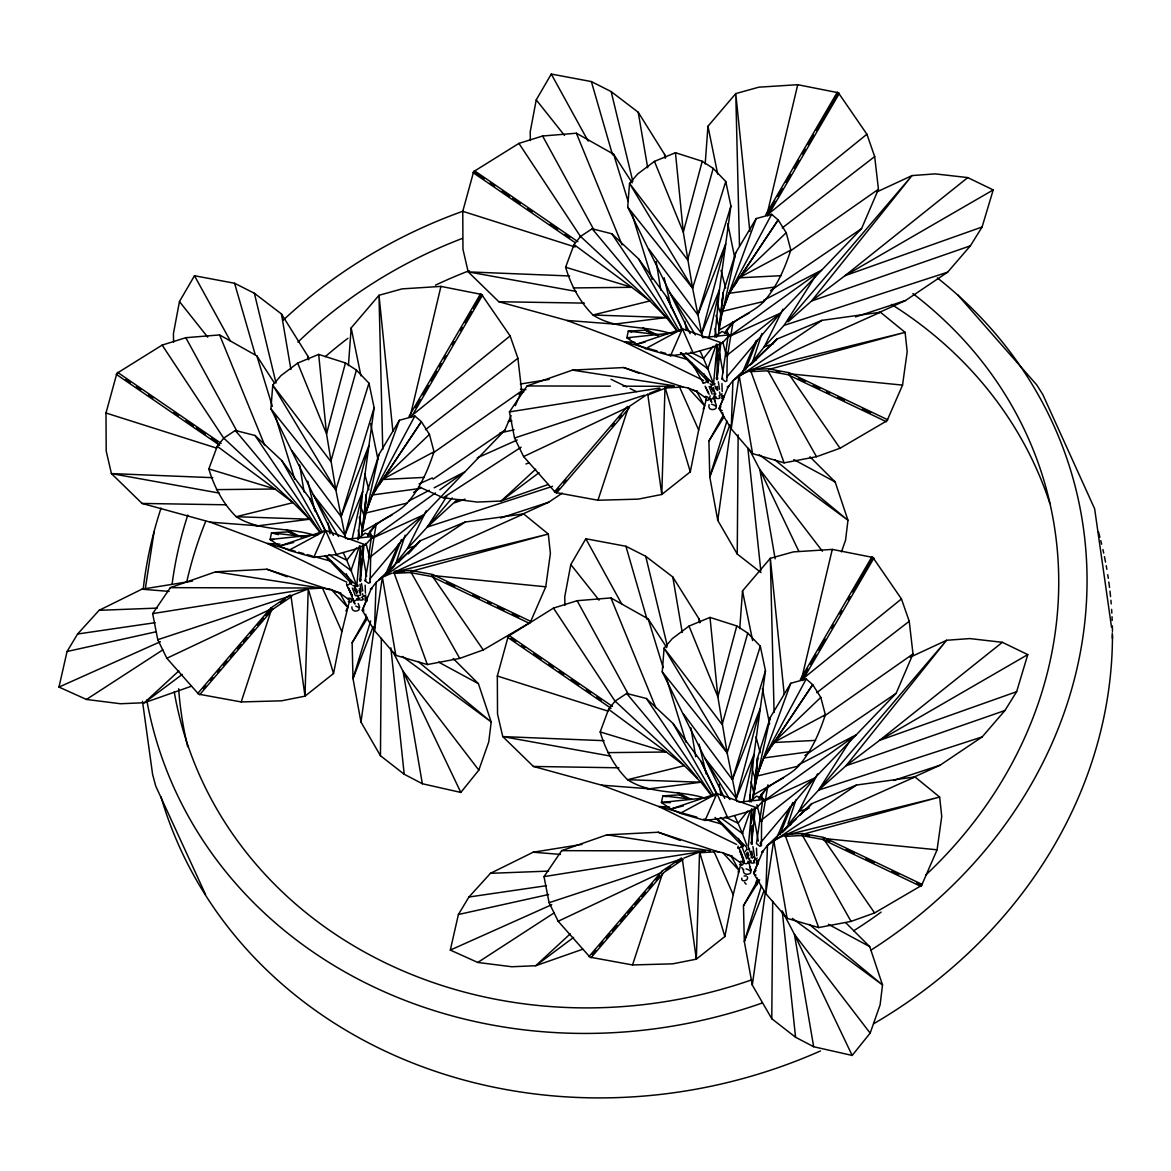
<?xml version="1.0" encoding="UTF-8"?>
<svg xmlns="http://www.w3.org/2000/svg" width="1171" height="1171" viewBox="0 0 1171 1171"><rect width="100%" height="100%" fill="white"/><g stroke="black" fill="none" stroke-linecap="round" stroke-linejoin="round"><path stroke-width="1.5" d="M747.947 861.227C747.888 866.277 752.163 860.348 748.869 859.426M453.148 658.468L478.397 683.659L491.191 721.965L488.761 741.902L478.822 770.123L460.818 792.43L422.35 783.736L404.215 774.251L380.458 755.734L381.351 638.371M761.004 572.56L737.247 554.044L738.14 434.865M845.755 922.733L869.731 946.666L882.524 984.972L880.094 1004.908L870.155 1033.129L852.166 1055.437L813.684 1046.742L795.563 1037.257L771.791 1018.741L772.684 901.377M369.202 556.781L365.103 580.933L368.514 583.275L370.065 582.646L370.665 557.791L376.315 523.452M728.084 336.033L721.907 378.862L725.288 381.585L726.854 380.956L727.235 355.721M762.643 800.73L756.451 843.559L759.847 846.282L761.399 845.652L761.604 820.242M756.773 855.781L756.495 848.17M152.654 613.604L308.222 588.896L305.002 696.16L281.406 700.829L241.197 701.941L198.66 694.169L166.838 658.263L157.763 639.703L152.654 613.604L170.351 587.652L215.654 571.799L266.886 569.238L329.432 589.657M664.952 389.021L661.791 494.469L638.195 499.139L597.971 500.237L555.435 492.464L523.613 456.573L514.537 438.013L509.444 411.899L527.14 385.947L572.443 370.109L623.675 367.548L682.737 386.84M704.898 851.58L699.555 851.903L696.35 959.166L672.754 963.835L632.53 964.948L589.994 957.175L558.172 921.27L549.097 902.709L544.003 876.611L561.685 850.658L606.988 834.806L658.219 832.244L719.023 852.107M368.528 557.206L370.592 557.601M725.976 355.091L725.698 356.072L727.44 356.101M760.535 819.788L760.257 820.769L761.999 820.798M392.226 573.029L382.39 577.23L376.125 582.338L374.457 630.569L395.798 655.336L427.327 664.557L459.72 658.409L483.242 649.934L530.258 622.445L545.759 586.803L550.399 553.415L548.306 534.049L523.642 513.923L465.136 522.046L420.477 540.651L378.745 579.894M364.049 544.588L360.331 580.231L360.39 546.081L356.774 585.705L325.67 555.566M717.179 344.376L717.106 378.526L720.824 342.883M751.197 821.705L751.738 809.088M360.331 580.231L360.961 571.126M361.21 567.481L361.854 558.377M364.518 520.144L364.767 516.513M365.279 509.224L366.303 494.66L378.892 454.538L399.413 420.272L414.871 416.027L421.37 421.648L429.435 434.397L434.031 451.757C427.942 470.259 420.169 488.278 407.201 503.076C395.417 515.84 376.213 519.192 367.782 535.074M717.106 378.526L717.999 365.791M718.379 360.331L718.76 354.857M721.556 314.809L721.936 309.349M722.317 303.889L723.078 292.97L735.681 252.834L756.203 218.582L771.645 214.322L778.159 219.943L786.224 232.707L790.82 250.052C784.731 268.569 776.958 286.588 763.975 301.386C752.192 314.15 733.002 317.487 724.571 333.384M751.167 825.292L751.665 843.237L752.177 835.948M752.426 832.303L752.938 825.028M756.495 774.06L756.993 766.771M757.256 763.126L757.637 757.666L770.225 717.545L790.762 683.279L806.204 679.019L812.703 684.654L820.783 697.404L825.365 714.764C819.276 733.266 811.503 751.284 798.534 766.083C786.751 778.847 767.547 782.199 759.115 798.08M348.416 365.645L351.168 327.924L378.994 295.297L402.019 288.886L440.94 286.397L481.574 294.433L510.117 335.931L517.904 358.267L521.666 390.953L515.328 405.708M705.191 163.955L707.957 126.234L735.769 93.592L758.808 87.181L797.729 84.707L838.363 92.743L866.906 134.226L874.678 156.577L878.44 189.263L861.563 228.623L780.34 313.213L726.708 377.135M739.75 628.651L742.502 590.931L770.328 558.304L793.353 551.892L832.274 549.404L872.907 557.44L901.45 598.937L909.238 621.274L912.999 653.96L896.122 693.32L814.899 777.91L760.096 843.222M333.369 535.337L270.911 408.796L272.755 385.113L280.996 375.598L297.683 363.083L318.673 354.403L345.445 362.951L356.408 370.095L368.967 383.18L374.135 407.713L362.659 491.483L357.96 539.919M690.143 333.647L627.7 207.106L629.544 183.408L637.771 173.894L654.457 161.378L675.447 152.713L702.234 161.261L713.198 168.39L725.757 181.49L730.909 206.008L719.448 289.793L714.91 336.443M724.703 798.344L662.244 671.803L664.103 648.119L672.33 638.605L689.016 626.09L710.007 617.41L736.779 625.958L747.742 633.101L760.301 646.187L765.468 670.72L753.992 754.49L749.469 801.14M713.71 382.214L717.15 344.464M748.269 846.911L751.709 809.176M363.127 526.687L366.303 494.66L361.619 535.44M716.915 355.237L716.564 358.809L720.18 342.854M720.092 323.211L723.078 292.97L718.804 330.193M754.285 791.479L754.636 787.922M754.988 784.365L757.637 757.666L752.748 800.217L756.92 776.066L790.762 683.279M751.665 843.237L755.383 807.595M361.502 535.557L365.586 513.059L399.413 420.272M718.101 335.609L722.375 311.369L756.203 218.582M380.458 755.734L360.975 722.068L374.091 628.754M737.247 554.044L717.75 520.378L730.865 427.064M771.791 1018.741L752.309 985.074L765.424 891.76M902.534 385.113L907.188 351.71L905.095 332.359L880.416 312.233L821.925 320.356L777.266 338.961L732.914 380.648L728.084 386.957L719.053 408.62L731.231 428.879L752.572 453.631L784.102 462.852L816.509 456.719L840.017 448.244L887.047 420.74L902.534 385.113L788.639 373.725L840.017 448.244M937.093 849.809L941.747 816.421L939.64 797.056L914.975 776.929L856.469 785.053L811.81 803.657L767.473 845.345L762.643 851.654L753.597 873.332L765.79 893.575L787.132 918.342L818.661 927.564L851.054 921.416L874.576 912.941L921.592 885.452L937.093 849.809L823.198 838.436L874.576 912.941M368.528 557.045L371.309 537.723M729.152 336.501L780.34 313.213L726.371 355.808L726.884 352.295M727.44 356.262L733.105 321.762M761.999 820.959L767.971 784.775M880.416 312.233L739.164 375.54L731.231 428.879L732.914 380.648L821.925 320.356M914.975 776.929L773.724 840.236L765.79 893.575L767.473 845.345L856.469 785.053M145.263 589.057L154.104 531.663M353.525 601.953L355.003 604.016L352.983 598.396M308.837 359.57L307.783 356.072L281.45 313.96L254.385 293.277L234.581 283.265L194.488 275.741L179.456 301.576L173.425 333.603L173.586 342.269M665.626 157.88L664.557 154.382L638.224 112.255L611.16 91.587L591.37 81.575L551.278 74.051L536.245 99.872L530.2 131.913L530.361 140.564M700.17 622.577L699.116 619.078L672.783 576.966L645.719 556.284L625.914 546.272L585.837 538.748L570.804 564.568L564.759 596.61L564.92 605.275M741.726 833.445L742.912 833.269M746.674 848.448C746.439 850.688 751.328 849.268 748.825 847.921M756.964 877.738L758.076 880.299M306.656 589.525L290.95 595.717L305.002 696.16L333.515 673.515L341.888 631.681L349.675 600.152L339.853 593.068L331.539 589.701L322.449 588.032L170.351 587.652M628.52 406.996L647.724 394.027L661.791 494.469L690.305 471.825L698.663 429.991L706.464 398.462L696.628 391.377L688.314 388.011L679.239 386.342L698.663 429.991M682.283 858.724L696.35 959.166L724.849 936.522L733.222 894.688L741.009 863.159L731.187 856.074L722.873 852.708L713.783 851.039L733.222 894.688M346.543 583.685C346.089 587.125 350.7 583.758 350.422 581.782M741.77 844.789C742.107 847.292 736.515 850.073 738.125 846.106M365.352 516.191L378.892 454.538M719.433 326.826L718.657 330.354L749.045 313.125M722.522 312.73L735.681 252.834M757.081 777.442L753.202 795.05L783.589 777.822M757.857 773.914L770.225 717.545M352.032 539.436L362.659 491.483L344.918 535.264L345.635 538.601M708.821 337.746L719.448 289.793L701.692 333.559L702.424 336.911M743.365 802.442L753.992 754.49L736.252 798.271L736.969 801.608M359.79 560.499L363.405 544.559M751.123 823.506L754.329 809.337M191.473 686.191L144.37 702.732L120.481 703.742L86.434 699.453L58.974 687.07L67.069 651.5L77.593 634.009L99.125 610.311L141.852 589.203L192.439 581.094M582.807 949.198L535.703 965.738L511.815 966.748L477.768 962.46L450.308 950.076L458.403 914.507L468.942 897.015L490.473 873.317L533.186 852.21L581.972 844.393M741.799 878.118C740.672 883.007 749.396 880.607 747.318 876.698M440.94 286.397L410.026 417.022L510.117 335.931M767.225 213.561L797.729 84.707M801.769 678.258L832.274 549.404M363.625 609.052L363.61 611.394M720.18 408.24L720.838 406.454M345.445 362.951L326.533 433.87L335.828 489.873L344.918 535.264L368.894 445.565L341.054 516.601L291.901 450.586M702.234 161.261L683.308 232.18L692.603 288.168L701.692 333.559L725.669 243.875L697.843 314.911L648.675 248.896M736.779 625.958L717.867 696.877L727.162 752.88L736.252 798.271L760.228 708.572L732.387 779.608L683.235 713.593M295.121 551.234L267.383 543.49L210.238 522.149L142.072 503.442L111.421 473.582L106.195 451.011L105.99 413.012L116.88 373.315L162.154 345.094L185.808 337.702L219.592 334.921L256.844 355.882L274.468 383.078M644.972 347.597L624.172 341.8L567.027 320.459L498.861 301.737L468.195 271.877L462.969 249.321L462.765 211.322L473.67 171.61L518.929 143.389L542.597 136.012L576.381 133.216L613.619 154.191L632.223 182.896M696.862 817.138L658.717 806.497L601.572 785.156L533.42 766.449L502.754 736.588L497.529 714.017L497.324 676.018L508.214 636.321L553.488 608.1L577.142 600.708L610.925 597.927L648.178 618.888L666.782 647.592M356.408 370.095L330.822 461.52L272.755 385.113L335.828 489.873L368.967 383.18M713.198 168.39L687.597 259.83L629.544 183.408L692.603 288.168L725.757 181.49M747.742 633.101L722.156 724.527L664.103 648.119L727.162 752.88L760.301 646.187M752.587 857.919C753.802 854.127 756.481 860.261 753.612 860.626M877.767 313.14L905.534 300.508L947.632 272.184L970.378 245.822L982.088 226.998L993.213 189.922L967.788 177.597L935.234 173.879L912.048 175.577L877.269 191.737M912.326 777.837L940.093 765.205L982.191 736.896L1004.923 710.519L1016.633 691.695L1027.772 654.618L1002.347 642.308L969.793 638.576L946.607 640.274L910.174 657.209M341.054 516.601L374.135 407.713M351.886 606.871C351.329 614.775 365.528 609.784 355.764 606.051M697.843 314.911L730.909 206.008M732.387 779.608L765.468 670.72M370.695 620.937L352.998 678.565L360.975 722.068M726.942 420.989L709.772 476.875L717.75 520.378M761.487 885.7L744.332 941.572L752.309 985.074M241.197 701.941L271.745 608.7L166.838 658.263M392.285 568.374L396.047 562.885L405.151 535.162M597.971 500.237L627.949 408.723M761.926 333.457L752.821 361.195L750.011 365.308M632.53 964.948L662.508 873.434M787.951 824.164L795.914 799.895M359.556 545.847L351.022 570.453L356.13 584.007M716.345 344.157L707.811 368.748L712.919 382.317M750.333 810.493L742.355 833.459L746.835 845.316M841.451 551.834L845.55 540.212L847.965 520.275L835.172 481.969L809.937 456.778M314.677 535.264C288.783 527.038 259.742 531.868 236.22 516.704C222.944 503.559 214.088 486.741 208.833 468.927L217.235 446.283L223.763 438.115L235.342 430.46L255.015 435.48L281.787 460.569L309.656 498.334L325.67 531.019M669.68 333.208C644.343 325.275 615.961 329.973 593.009 314.999C579.718 301.855 570.863 285.051 565.622 267.237L574.024 244.578L580.553 236.425L592.131 228.769L611.789 233.776L638.576 258.879L666.431 296.629L681.654 327.69M704.225 797.905C678.887 789.986 650.52 794.685 627.568 779.71C614.277 766.566 605.422 749.747 600.181 731.934L608.569 709.289L615.112 701.122L626.675 693.466L646.348 698.487L673.12 723.576L700.99 761.34L717.003 794.026M414.871 416.027L372.437 494.967L365.586 513.059L407.201 503.076M771.645 214.322L729.211 293.277L722.375 311.369L763.975 301.386M806.204 679.019L763.77 757.974L756.92 776.066L798.534 766.083M373.139 626.602L352.998 678.565L352.134 642.747L366.494 617.044M729.928 424.912L709.772 476.875L708.923 441.043L723.283 415.354M763.829 891.292L744.332 941.572L743.468 905.754L757.827 880.05M710.109 395.798L709.655 398.257L711.822 402.253L710.299 400.262M388.655 571.536L401.463 539.48M745.444 369.846L757.564 339.473M779.988 834.542L792.796 802.486M395.798 655.336L382.39 577.23L374.457 630.569L362.263 610.325L371.295 588.647L376.125 582.338M362.263 610.325L367.109 598.879M719.053 408.62L723.883 397.189M753.597 873.332L758.442 861.885M747.713 857.86L749.806 858.665M385.83 573.819L398.623 543.944M741.887 373.783L756.115 340.585M776.446 838.495L789.957 806.951M369.919 578.825L423.565 514.903L504.789 430.313L511.112 415.559M295.048 534.679L288.49 531.854L271.496 532.864L270.106 539.48L279.562 546.023L288.886 550.326L313.74 557.44L325.64 530.507L365.44 544.808L372.993 536.479L365.25 533.142L358.15 538.748M658.38 335.814L645.28 330.163L628.271 331.173L626.88 337.775L636.336 344.333L645.66 348.636L670.529 355.75L682.415 328.817L722.229 343.118L729.782 334.789L722.024 331.452L714.925 337.058M686.382 797.685L679.824 794.86L662.83 795.87L661.439 802.486L670.895 809.029L680.219 813.333L705.074 820.447L716.974 793.514L756.773 807.814L764.341 799.486L756.583 796.148L749.484 801.754M754.958 872.058L755.998 870.302M738.462 873.054L738.286 871.004M365.835 614.292L365.703 616.209L367.211 617.439M426.185 510.863L407.464 548.511L398.125 560.28M722.609 412.602L723.107 415.324M782.96 309.173L764.239 346.821L752.821 361.195L756.232 359.951M817.519 773.87L798.798 811.518L789.459 823.286M756.568 880.621L756.159 882.714L757.3 884.647M364.693 595.658L365.791 598.835M360.068 560.88L359.98 560.06M408.986 416.452L480.564 293.833M415.529 407.581L420.111 399.735M422.863 395.008L428.366 385.581M431.118 380.868L436.622 371.441M439.374 366.728L441.204 363.581M443.955 358.868L445.8 355.721M452.226 344.728L454.055 341.581M460.481 330.573L462.311 327.441M465.063 322.728L471.489 311.72M473.318 308.573L481.574 294.433M411.05 417.579L482.584 295.033M765.775 214.761L837.338 92.143M768.63 212.171L775.056 201.178M777.807 196.465L782.389 188.604M786.063 182.325L790.659 174.464M794.319 168.17L798.915 160.31M802.574 154.03L805.326 149.317M808.078 144.604L813.582 135.177M816.333 130.449L838.363 92.743M767.825 215.888L839.373 93.329M800.32 679.458L871.897 556.84M802.267 678.448L807.77 669.022M810.522 664.308L816.026 654.882M818.792 650.168L825.204 639.161M831.63 628.154L833.459 625.021M839.885 614.014L841.715 610.867M848.141 599.874L849.97 596.727M852.722 592.014L872.907 557.44M802.384 680.585L873.932 558.04M365.118 580.553L366.113 579.923M721.907 378.862L722.888 378.233M352.134 642.747L367.387 618.347M708.923 441.043L724.161 416.656M743.468 905.754L759.672 879.831M417.769 488.775L372.437 494.967L421.37 421.648L379.419 484.501M774.543 287.071L729.211 293.277L778.159 219.943L741.199 275.317M809.102 751.767L763.77 757.974L812.703 684.654L771.762 746M416.071 545.686L407.464 548.511L427.327 527.052L446.751 496.519M772.86 343.996L764.239 346.821L784.102 325.362L816.158 274.98M809.132 808.136L798.798 811.518L818.661 790.059L852.649 736.632M372.437 494.967L376.433 488.98M729.211 293.277L732.212 288.783M734.202 285.797L737.203 281.303M763.77 757.974L769.757 749.001M784.555 830.005L786.444 827.268M367.796 535.762L376.257 523.964M725.639 332.593L733.046 322.274M759.13 798.768L767.591 786.971M338.8 592.57L340.659 592.746L340.088 593.887M695.589 390.88L697.213 390.865L697.374 392.124M730.133 855.577L731.992 855.752L731.436 856.894M356.408 547.999L346.748 560.221L351.022 570.453L329.022 554.498M713.183 346.309L703.522 358.531L707.811 368.748L685.811 352.808M747.742 811.005L738.081 823.228L742.355 833.459L720.355 817.504M716.008 396.749C714.486 399.487 722.053 398.945 719.506 396.559M457.027 499.885L427.327 527.052L552.58 486.331M197.65 693.554L270.75 608.056M203.373 688.65L205.73 685.899M210.443 680.38L212.8 677.614M217.513 672.11L219.87 669.344M223.412 665.216L226.94 661.073M230.482 656.946L234.024 652.803M237.552 648.675L241.094 644.533M243.451 641.781L246.979 637.639M250.521 633.511L254.063 629.369M257.591 625.241L263.49 618.347M265.846 615.595L271.745 608.7M199.656 694.769L272.726 609.33M427.327 527.052L452.211 497.924M554.439 491.864L627.539 406.366M556.62 491.088L558.977 488.336M563.69 482.818L566.047 480.066M612.023 426.303L614.38 423.536M619.093 418.032L621.45 415.266M556.445 493.079L629.5 407.625M787.659 321.205L912.048 175.577L811.518 301.035L788.024 321.893M588.984 956.561L662.098 871.063M592.35 954.409L595.878 950.281M599.42 946.139L602.963 942.011M606.49 937.869L610.032 933.741M612.389 930.974L617.102 925.456M620.645 921.328L625.358 915.81M627.715 913.058L632.428 907.54M634.784 904.788L639.498 899.269M641.854 896.518L645.397 892.375M648.924 888.247L652.467 884.105M656.009 879.977L659.536 875.835M590.989 957.776L664.059 872.336L683.088 859.485M818.661 790.059L946.607 640.274L846.077 765.746L818.661 790.059L982.191 736.896M709.099 404.668C706.742 413.773 724.264 408.079 711.544 404.156M743.658 869.38C741.302 878.426 758.925 872.922 746.088 868.867M408.357 553.883L420.477 540.651L398.477 562.124M772.406 344.245L777.266 338.961L751.372 364.225M805.75 810.273L811.81 803.657L800.174 815.031M371.866 589.101L370.358 588.969L372.056 587.754M723.063 395.637L721.717 398.477L723.59 399.413M385.537 574.756L394.598 565.915M739.735 375.584L743.614 371.793M782.052 832.713L796.28 818.807M424.239 477.387L382.214 479.525L429.435 434.397M781.013 275.697L739.003 277.82L786.224 232.707M815.572 740.394L773.548 742.531L820.783 697.404M357.272 599.303L354.915 600.884L353.203 600.562M714.047 397.598L711.69 399.179L709.992 398.857M748.606 862.31C740.965 869.014 744.009 850.322 737.979 848.067M178.914 670.837L144.37 702.732L182.281 674.379M535.703 469.147L501.144 501.042L477.256 502.052L443.209 497.763L418.984 486.843M570.248 933.843L535.703 965.738L573.614 937.385M703.156 409.103L704.181 406.996M766.8 215.318L866.906 134.226M712.495 383.341C710.841 386.357 717.882 383.971 713.534 383.093M801.359 680.014L901.45 598.937M967.788 177.597L845.052 275.653L811.518 301.035L970.378 245.822M1002.347 642.308L879.597 740.35L846.077 765.746L1004.923 710.519M371.017 556.386L423.565 514.903L372.363 538.192L435.436 492.932M762.35 819.393L814.899 777.91L763.697 801.198L856.103 734.89L798.139 765.014M425.439 429.684L517.904 358.267M782.228 227.979L874.678 156.577M816.773 692.69L909.238 621.274M459.105 499.417L454.729 502.74L465.092 499.139M539.055 472.689L501.144 501.042L548.262 484.501M721.907 393.646L721.424 395.783L723.415 397.716M365.118 595.336L365.908 595.073M366.83 596.932C364.43 597.634 364.254 602.611 367.387 600.84M762.994 852.327L761.706 851.976L763.39 850.761M758.164 859.938L756.261 863.173L758.149 864.11M439.842 489.771L464.77 471.884L434.178 487.78M730.616 335.448L821.544 270.194L763.594 300.318M432.641 453.294L521.666 390.953M789.43 251.604L878.44 189.263M823.974 716.301L912.999 653.96M413.597 492.449L421.062 487.356M433.021 479.202L504.789 430.313M770.372 290.759L861.563 228.623M804.931 755.456L896.122 693.32M745.488 851.507L746.366 849.678M270.882 607.969L290.13 594.97M280.601 602.714L285.036 599.713M272.594 609.418L291.755 596.478M662.23 870.975L681.478 857.977M666.036 869.702L670.456 866.716M676.37 862.72L680.805 859.719M520.993 514.83L548.76 502.198L562.285 493.108M383.883 576.234L465.136 522.046M86.434 699.453L162.813 649.876M443.209 497.763L521.124 447.19M477.768 962.46L554.146 912.882M347.524 598.644C352.105 596.098 353.862 604.734 348.314 601.323M704.313 396.954C708.074 394.407 711.192 402.224 705.703 399.984M993.213 189.922L845.052 275.653L982.088 226.998M1027.772 654.618L879.597 740.35L1016.633 691.695M357.257 596.581L358.063 596.522M361.868 532.044L392.256 514.816M645.66 348.636L682.415 328.817L693.056 352.793L712.114 347.406L722.229 343.118M288.886 550.326L325.64 530.507L336.282 554.483L355.34 549.111L365.44 544.808M680.219 813.333L716.974 793.514L727.615 817.49L746.674 812.118L756.773 807.814M739.003 277.82L790.82 250.052M382.214 479.525L434.031 451.757M345.899 611.057L347.231 608.305M773.548 742.531L825.365 714.764M408.416 501.173L429.347 490.298M360.068 595.336L360.741 594.736L358.955 590.535M523.613 456.573L626.88 407.771M558.172 921.27L661.439 872.483M356.013 584.9C353.261 586.642 359.79 587.403 357.799 585.076M518.841 394.203L523.803 391.89M393.866 572.326L523.642 513.923M419.086 483.886L432.392 477.944M477.285 457.861L517.201 440.003M58.974 687.07L160.412 641.693M450.308 950.076L551.746 904.7M360.053 598.015C355.75 600.708 366.45 600.899 362.278 598.044M751.387 861.022C747.069 863.73 757.813 863.876 753.612 861.051M649.29 393.412L660.298 389.065M648.529 394.773L665.787 387.967M683.849 858.109L699.555 851.903L724.849 936.522M396.047 562.885L399.457 561.656M787.38 825.892L790.791 824.662M525.955 463.965L529.38 462.75M682.415 328.817L636.336 344.333L645.192 342.093M325.64 530.507L279.562 546.023L293.716 542.451M716.974 793.514L670.895 809.029L683.279 805.911M514.537 438.013L644.27 395.169M157.763 639.703L289.208 596.288M549.097 902.709L678.814 859.865M855.577 316.887L905.534 300.508M500.515 518.021L548.76 502.198M893.575 780.457L940.093 765.205M784.102 325.362L947.632 272.184M757.242 858.08L755.763 859.177L757.139 861.841M769.171 369.348L905.095 332.359L750.655 370.636L784.102 462.852M412.382 571.038L548.306 534.049L395.637 571.887M801.959 834.528L939.64 797.056L785.199 835.333L818.661 927.564M744.053 875.996L746.308 875.908M499.944 432.933L514.098 429.801M67.069 651.5L155.553 631.886M458.403 914.507L548.657 894.498M520.305 384.029L549.214 379.404M509.444 411.899L659.639 388.055M544.003 876.611L699.555 851.903M508.331 421.516L511.947 420.989M77.593 634.009L155.157 622.679M468.942 897.015L546.506 885.686M670.529 355.75L693.056 352.793M313.74 557.44L336.282 554.483M705.074 820.447L727.615 817.49M612.931 324.338L666.401 317.517L676.077 329.856M256.156 526.042L309.627 519.207L320.371 532.922M647.49 789.049L700.961 782.213L711.705 795.929M710.036 387.015L711.866 385.391L710.094 383.751M352.837 585.5L354.579 585.939M715.832 393.91L713.695 393.851M359.058 595.6L356.57 595.395M673.369 332.886L626.88 337.775L630.481 337.819M702.541 337.643L729.782 334.789M318.366 534.386L270.106 539.48L273.707 539.524M347.582 539.158L372.993 536.479M707.913 797.583L661.439 802.486L670.441 802.589M738.916 802.164L764.341 799.486M719.053 395.93L720.238 394.612L719.506 392.022M673.896 386.664L665.011 387.206L690.305 471.825M665.567 388.025L679.78 387.162M310.008 588.793L322.449 588.032L341.888 631.681M700.126 852.737L714.325 851.859M751.05 369.612L767.825 368.792L789.283 372.729L887.691 419.76M750.655 370.636L754.007 370.475M750.26 371.661L766.8 370.826L788.01 374.72L886.388 421.736M394.261 571.302L411.036 570.497M397.218 572.165L403.922 571.843M393.471 573.366L410.201 572.546M785.595 834.308L802.369 833.503M784.804 836.372L801.535 835.552M99.125 610.311L157.236 608.1M490.473 873.317L548.57 871.107M573.248 287.934L631.784 287.305L649.832 300.947L666.401 317.517L593.009 314.999L649.832 300.947L580.553 236.425M216.474 489.624L275.009 489.01L293.043 502.652L309.627 519.207L236.22 516.704L293.043 502.652L223.763 438.115M607.808 752.631L666.343 752.016L684.376 765.658L700.961 782.213L627.568 779.71L684.376 765.658L615.112 701.122M527.14 385.947L610.428 386.167M623.104 386.196L673.808 386.328M561.685 850.658L704.737 851.024M498.861 301.737L584.388 303.113M142.072 503.442L225.798 504.789M533.42 766.449L618.947 767.81M569.574 275.975L468.195 271.877L576.117 291.418M212.8 477.68L111.421 473.582L219.343 493.108M604.134 740.687L502.754 736.588L610.677 756.115M634.989 342.342L624.172 341.8L703.581 380.516M721.424 410.45L722.17 410.494M280.015 544.12L267.383 543.49L346.806 582.207M669.549 807.039L658.717 806.497L736.515 844.423M567.027 320.459L617.966 324.352M210.238 522.149L257.547 525.764M601.572 785.156L652.525 789.049M520.451 389.255L525.911 389.694M141.852 589.203L169.122 591.399M533.186 852.21L560.455 854.406M727.718 387.967L727.337 386.752L728.962 386.196M356.76 584.783L357.492 584.915M545.759 586.803L431.865 575.429L483.242 649.934M659.053 334.686L628.271 331.173L631.74 332.066M305.894 536.786L271.496 532.864L278.42 534.649M691.798 799.178L662.83 795.87L666.284 796.763M349.587 580.743L350.407 581.328M572.443 370.109L674.057 385.801M215.654 571.799L322.625 588.325M327.968 589.159L331.539 589.701L347.919 607.676L339.853 593.068L334.643 591.37M606.988 834.806L710.387 850.79M776.256 371.456L779.798 372.1M411.226 570.526L432.494 574.434L530.917 621.464M410.011 572.517L431.235 576.425L529.599 623.426M802.559 833.532L823.828 837.441L922.25 884.471M805.502 835.172L809.044 835.831M801.359 835.523L822.569 839.431L920.933 886.432M740.453 861.271C744.99 861.3 743.483 867.345 739.648 864.33M751.006 857.143L752.089 857.743M648.441 348.563L657.107 350.993M660.576 351.959L665.787 353.408M669.241 354.374L688.314 359.702M298.59 552.2L303.801 553.649M307.27 554.615L312.467 556.064M315.936 557.03L331.539 561.392M703.8 819.071L722.873 824.399M565.622 267.237L631.784 287.305L574.024 244.578M208.833 468.927L275.009 489.01L217.235 446.283M600.181 731.934L666.343 752.016L608.569 709.289M462.765 211.322L575.137 246.979M105.99 413.012L216.635 448.112M497.324 676.018L607.969 711.119M693.159 390.236L696.628 391.377L704.708 405.986L688.314 388.011M727.718 854.932L731.187 856.074L739.252 870.682L722.873 852.708M623.675 367.548L638.883 373.227M266.886 569.238L287.158 576.805M658.219 832.244L680.19 840.441M362.425 593.609L363.464 596.317L361.707 597.254M755.983 875.147L754.944 874.4M798.49 378.438L805.048 381.57M813.245 385.479L819.802 388.626M826.36 391.758L829.639 393.324M837.836 397.232L844.408 400.38M862.442 408.986L870.639 412.909M446.619 582.485L454.816 586.393M472.864 595.014L479.422 598.147M487.619 602.07L490.898 603.636M497.455 606.768L504.013 609.901M512.225 613.824L518.782 616.956M826.477 840.002L829.756 841.568M846.165 849.399L854.362 853.322M865.837 858.811L874.034 862.72M892.082 871.341L898.64 874.474M916.673 883.095L921.592 885.452M611.013 379.302L626.895 386.986M630.086 388.538L636.439 391.612M645.28 330.163L651.749 333.311M690.583 352.222L703.522 358.531L700.009 350.905M288.49 531.854L293.35 534.225M335.418 554.703L346.748 560.221L343.235 552.61M679.824 794.86L686.294 798.007M725.142 816.919L738.081 823.228L734.568 815.616M642.923 327.851L658.395 335.535M286.148 529.555L301.62 537.226M677.482 792.547L691.402 799.471M793.836 459.574L835.172 481.969M438.642 662.127L478.397 683.659M828.395 924.285L869.731 946.666M474.343 170.644L577.889 241.694M473.67 171.61L484.165 178.826M490.166 182.939L494.674 186.028M502.169 191.18L509.678 196.318M512.678 198.382L520.173 203.534M527.682 208.672L532.19 211.761M550.194 224.115L557.689 229.267M565.198 234.405L569.692 237.493M472.996 172.591L575.005 242.573M508.887 635.341L612.448 706.391M511.215 638.371L515.723 641.459M521.724 645.587L524.725 647.636M533.727 653.813L541.236 658.966M548.731 664.118L553.239 667.207M559.24 671.32L563.734 674.408M571.243 679.546L578.737 684.698M586.247 689.851L590.74 692.939M596.742 697.052L601.25 700.141M507.555 637.287L611.057 708.309M117.554 372.334L221.114 443.385M125.883 379.492L130.391 382.58M136.392 386.693L140.886 389.782M148.395 394.934L152.889 398.023M173.908 412.426L178.402 415.515M185.911 420.667L193.405 425.805M196.406 427.869L205.408 434.046M211.409 438.159L217.411 442.287M116.207 374.281L219.724 445.302M706.742 379.097L706.054 382.361L703.39 383.312L691.885 363.083M759.276 454.772L847.965 520.275L774.778 459.72M792.386 918.401L882.524 984.972L809.337 924.417M402.502 656.477L491.191 721.965L418.003 661.41M760.491 843.984L761.413 845.272M681.156 352.603L712.261 382.756M717.018 818.573L746.805 847.453M680.512 352.734L708.074 381.629L706.479 378.35M715.057 817.431L742.634 846.326L741.023 843.047M324.982 555.742L351.3 583.319L349.69 580.055M720.824 410.187L720.165 409.045M957.688 294.843L1036.73 384.908L1042.849 394.627L1094.636 508.785L1111.513 627.056M744.58 882.48L746.103 884.222M592.131 228.769L666.401 317.517M626.675 693.466L697.477 778.056M235.342 430.46L309.627 519.207M627.7 207.106L692.603 288.168M662.244 671.803L727.162 752.88M270.911 408.796L335.828 489.873M536.245 99.872L564.51 135.441M570.804 564.568L599.069 600.138M179.456 301.576L207.721 337.146M701.692 333.559L670.017 293.013L695.34 334.891M736.252 798.271L704.576 757.71L729.899 799.588M344.918 535.264L313.228 494.704L338.565 536.581M822.423 551.234L759.847 469.586L749.279 449.313M870.155 1033.129L794.406 934.282L782.199 910.892L795.563 1037.257M478.822 770.123L403.073 671.276L393.31 652.554M369.612 581.402L370.08 582.265M611.789 233.776L676.282 329.285M646.348 698.487L711.866 795.504M255.015 435.48L320.532 532.498M741.77 867.448L743.19 869.599M518.929 143.389L580.728 236.835M553.488 608.1L615.287 701.546M162.154 345.094L223.954 438.54M752.265 842.461C749.279 840.456 752.455 847.584 752.368 842.783M638.576 258.879L679.634 331.364M673.12 723.576L714.193 796.06M281.787 460.569L321.966 531.473M768.293 371.397L816.509 456.719M802.852 836.109L851.054 921.416M410.626 571.521L459.72 658.409M551.278 74.051L588.164 141.135M585.837 538.748L621.845 604.236M194.488 275.741L230.511 341.229M542.597 136.012L594.078 230.16M577.142 600.708L628.637 694.857M185.808 337.702L237.303 431.85M742.121 847.292L743.234 846.677L742.721 844.95L742.033 847.014L746.703 858.841M346.631 585.076L352.325 595.966M713.344 391.846L711.909 388.318M703.83 373.666L708.074 381.629M713.593 398.008L714.559 398.726L715.408 397.437L714.588 394.715L713.461 397.569L716.462 405.634M738.389 838.363L742.634 846.326M346.206 573.761L351.3 583.319M705.191 386.196L706.45 388.611M705.396 387.03L707.284 390.66M710.958 386.708L712.773 390.309M707.079 389.826L709.099 394.261M355.384 590.799L354.169 588.398L355.033 586.671M352.105 595.102L348.402 587.886L352.822 599.23M666.431 296.629L682.166 329.578M700.99 761.34L716.725 794.275M309.656 498.334L325.377 531.268M798.871 551.439L759.847 469.586L775.143 558.83M852.166 1055.437L794.406 934.282L813.684 1046.742M460.818 792.43L403.073 671.276L422.35 783.736M703.39 383.312L703.215 382.522M205.554 894.527L155.699 785.975L152.611 774.455L142.496 701.283M706.699 389.416L708.265 393.075M752.016 857.553L749.235 849.253M746.469 853.015L748.035 856.791M355.12 590.008L356.701 593.785M654.457 161.378L683.308 232.18L675.447 152.713M576.381 133.216L622.05 244.885M689.016 626.09L717.867 696.877L710.007 617.41M610.925 597.927L655.906 707.899M297.683 363.083L326.533 433.87L318.673 354.403M219.592 334.921L264.573 444.892M709.128 386.43L712.144 394.144M352.354 588.12L355.369 595.834M749.601 866.525L751.021 870.346M358.267 603.519L359.687 607.339M717.194 303.992L720.97 314.252M726.635 329.651L728.523 334.789M752.368 770.401L756.144 780.662M761.179 794.348L763.068 799.486M360.405 505.696L364.81 517.67M369.846 531.341L371.734 536.479M394.495 574.039L427.327 664.557M716.096 387.133L717.179 390.441M713.227 387.528L715.408 394.173M750.655 851.844L751.738 855.152M747.786 852.225L748.869 855.533M359.307 588.837L360.405 592.145M356.452 589.218L357.536 592.526M613.619 154.191L628.066 201.149M632.34 215.054L652.115 279.401M648.178 618.888L663.152 667.587M666.358 678.024L686.133 742.37M256.844 355.882L272.345 406.308M275.024 415.017L294.799 479.363M358.502 597.137L358.048 600.255L356.613 598.747M744.156 862.237L739.735 850.893L743.453 858.109L744.214 862.954M308.222 588.896L333.515 673.515M591.37 81.575L612.55 154.835M625.914 546.272L647.109 619.547M234.581 283.265L255.263 354.784M751.065 870.77L749.162 863.715M714.222 397.598L715.364 401.858M721.014 270.384L725.625 288.022M756.027 736.852L760.184 752.719M364.693 473.845L368.836 489.712M716.067 315.453L719.653 329.49M722.785 341.771L726.371 355.808M751.065 781.906L753.758 792.43M756.89 804.711L760.477 818.749M359.292 517.143L362.425 529.424M366.011 543.461L369.597 557.498M715.027 385.991L715.73 388.845M354.93 586.437L355.984 590.726M611.16 91.587L632.808 181.373M645.719 556.284L667.368 646.07M254.385 293.277L276.034 383.063M664.133 277.717L671.276 307.636M699.116 744.171L706.259 774.09M307.768 481.164L314.911 511.083M707.957 126.234L717.706 174.128M727.82 223.793L734.685 257.503M742.502 590.931L752.616 640.596M762.38 688.504L769.596 723.971M351.168 327.924L360.917 375.818M370.68 423.712L377.896 459.193M714.983 328.422L716.593 337.307M719.521 353.276L723.078 372.802M749.864 794.904L751.153 802.003M753.421 814.431L758.281 841.056M358.194 530.126L359.497 537.226M362.41 553.195L366.625 576.278M684.874 321.469L686.44 330.383M719.111 784.394L720.999 795.08M328.1 523.174L329.973 533.859M754.739 857.772L752.894 846.516M739.164 375.54L752.572 453.631M773.724 840.236L787.132 918.342M638.224 112.255L647.695 167.79M672.783 576.966L682.239 632.501M281.45 313.96L290.906 369.494M719.521 389.314L718.335 381.819M656.111 261.426L660.854 290.262M690.963 727.923L695.706 756.759M362.747 591.018L361.561 583.509M299.63 464.916L304.079 491.952M717.267 386.459L717.794 390.294M751.826 851.156L752.353 855.006M361.019 591.999L360.009 584.314M664.557 154.382L664.967 157.983M699.116 619.078L699.511 622.679M307.783 356.072L308.178 359.673M747.845 447.995L760.813 570.745M390.865 647.885L404.215 774.251M749.85 231.463L735.769 93.592L739.487 245.983M784.219 694.344L770.328 558.304L774.09 712.495M392.885 431.338L378.994 295.297L382.756 449.488M747.318 853.732L747.522 856.601M722.214 391.495L721.936 383.473M365.425 593.185L365.162 585.163M1112.26 632.852L1112.45 638.634M1100.784 540.68A487.121 432.084 -15.3 0 1 1101.662 544.208M1102.906 549.536A487.121 432.084 -15.3 0 1 1103.697 553.107M1104.458 556.679A487.121 432.084 -15.3 0 1 1105.526 562.065M1106.214 565.666A487.121 432.084 -15.3 0 1 1106.844 569.282M1107.751 574.712A487.121 432.084 -15.3 0 1 1108.293 578.342M1108.82 581.987A487.121 432.084 -15.3 0 1 1109.537 587.461M1109.976 591.106A487.121 432.084 -15.3 0 1 1110.562 596.595M1110.898 600.255A487.121 432.084 -15.3 0 1 1111.22 603.914M1111.616 609.403A487.121 432.084 -15.3 0 1 1111.835 613.077M1112.026 616.736A487.121 432.084 -15.3 0 1 1112.187 620.396M1112.362 625.87A487.121 432.084 -15.3 0 1 1112.45 631.359M1112.465 635.004A487.121 432.084 -15.3 0 1 873.639 1023.761M820.476 1050.943A487.121 432.084 -15.3 0 1 160.969 796.836M1098.471 531.912A487.121 432.084 -15.3 0 1 1099.876 537.167M937.371 277.922A476.699 422.833 -15.3 0 1 870.77 950.252M762.248 1002.991A476.699 422.833 -15.3 0 1 146.756 700.038M143.345 587.915A476.699 422.833 -15.3 0 1 161.071 508.053M283.323 320.049A476.699 422.833 -15.3 0 1 462.077 211.512M912.853 293.584A448.171 397.525 -15.3 0 1 925.895 874.927M881.104 912.121A448.171 397.525 -15.3 0 1 853.674 930.769M751.636 979.878A448.171 397.525 -15.3 0 1 174.245 691.841M172.064 584.519A448.171 397.525 -15.3 0 1 187.814 515.02M297.932 342.108A448.171 397.525 -15.3 0 1 462.34 238.43M187.726 746.732A448.171 397.525 -15.3 0 1 178.651 688.768M186.789 581.724A448.171 397.525 -15.3 0 1 205.73 521.271M325.245 356.672A448.171 397.525 -15.3 0 1 347.948 338.258M435.48 285.153A448.171 397.525 -15.3 0 1 469.264 270.691M891.512 304.416A448.171 397.525 -15.3 0 1 1049.904 503.589M350.656 583.319C351.724 587.608 352.354 579.045 350.656 583.319M707.43 381.614C708.557 385.932 709.041 377.311 707.43 381.614M359.57 579.63C360.068 584.783 362.307 577.157 359.57 579.63M716.242 358.546L716.725 359.351L716.242 358.546M716.359 377.94C716.857 383.093 719.082 375.467 716.359 377.94M350.407 570.336L351.637 570.57L350.466 570.248M707.182 368.645L708.44 368.763L707.182 368.645"/></g></svg>
